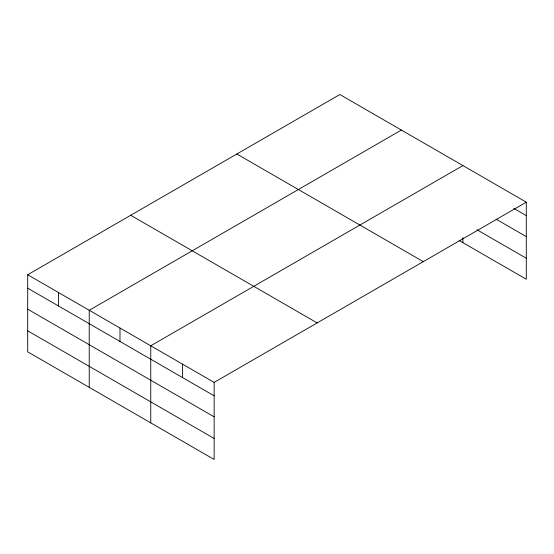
<?xml version="1.0" encoding="UTF-8"?>
<svg xmlns="http://www.w3.org/2000/svg" width="554" height="554" viewBox="0 0 554 554"><rect width="100%" height="100%" fill="white"/><g stroke="black" fill="none" stroke-linecap="round" stroke-linejoin="round"><path stroke-width="0.83" d="M526.3 202.175L339.851 94.533L27.7 274.749L27.7 351.825L214.149 459.467L214.149 382.392L526.3 202.175L526.3 279.251L459.245 240.54M401.38 130.052L89.229 310.275L89.229 387.35M462.909 165.577L150.757 345.793L150.757 422.868M513.766 208.373L526.3 215.61M496.079 219.162L526.3 236.613M476.911 229.737L526.3 258.247M236.842 154.005L423.291 261.647M130.709 215.277L317.158 322.92M27.7 274.749L214.149 382.392M27.7 288.184L214.149 395.826M27.7 309.187L214.149 416.83M27.7 330.821L214.149 438.47M462.909 237.611L462.909 242.652M182.453 364.096L182.453 377.53M119.989 328.03L119.989 341.465M58.461 292.512L58.461 305.947"/></g></svg>
